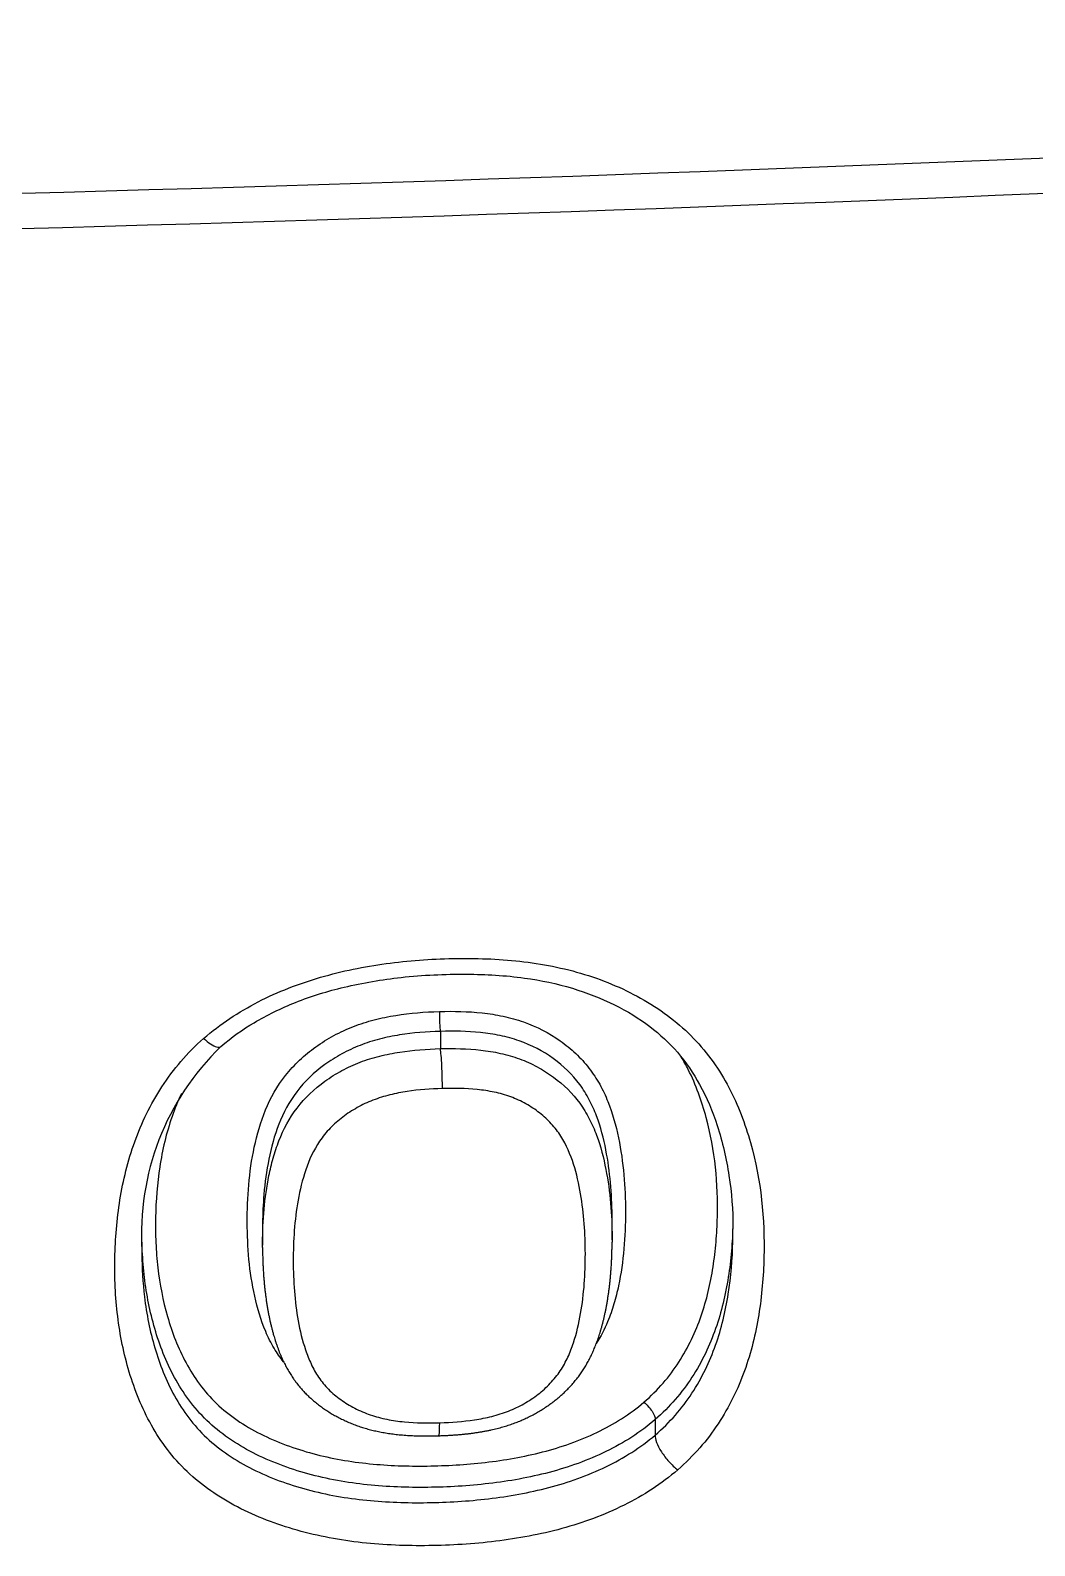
# Model space of a CAD drawing. Header units: millimetres. Extents: x 169 to 4368, y -1049 to 1924.
# Drawn here: x 459.813 to 460.161, y 1017.739 to 1018.264 of the extents above; entities that cross this region are included whole.
import ezdxf

# ---------------------------------------------------------------- set-up
doc = ezdxf.new("R2010")
doc.units = ezdxf.units.MM

msp = doc.modelspace()

# ---------------------------------------------------------------- linework, layer by layer
for p, q in [((459.95486, 1017.91719), (459.95486, 1017.91119)), ((459.8932, 1017.84904), (459.8932, 1017.84306)), ((460.0144, 1017.8455), (460.0144, 1017.85178)), ((460.0144, 1017.84492), (460.0144, 1017.84534)), ((460.02934, 1017.78261), (460.02935, 1017.77724))]:
    msp.add_line(p, q)
for centre, radius, start, end in [((459.11758, 1043.44596), 25.24771, 269.867213, 274.142402), ((459.12554, 1043.19804), 25.0119, 269.847726, 274.160602), ((459.94171, 1017.84693), 0.09051, 134.1202, 183.6094)]:
    msp.add_arc(centre, radius, start, end)
for centre, major_axis, ratio, start_param, end_param in [((459.95485, 1017.92172), (-0.00015, 0.005), 0.06264, 1.080068, 2.704336), ((459.95486, 1017.90212), (0.0003, -0.01), 0.062469, 1.072911, 2.704355)]:
    msp.add_ellipse(centre, major_axis=major_axis, ratio=ratio, start_param=start_param, end_param=end_param)
for points, knots in [([(459.87274, 1017.91476), (459.87562, 1017.91724), (459.87868, 1017.91954), (459.88502, 1017.92376), (459.8916, 1017.92761), (459.89862, 1017.93076), (459.90584, 1017.93359), (459.90957, 1017.93485), (459.9208, 1017.93811), (459.92839, 1017.93964), (459.94369, 1017.94172), (459.95141, 1017.94227), (459.96308, 1017.9425), (459.96699, 1017.94248), (459.97474, 1017.94219), (459.97858, 1017.94191), (459.99003, 1017.94064), (459.99755, 1017.93919), (460.01218, 1017.93468), (460.01908, 1017.93173), (460.02871, 1017.92614), (460.03181, 1017.92408), (460.03754, 1017.91967), (460.04021, 1017.9173), (460.04512, 1017.91222), (460.04736, 1017.90951), (460.05145, 1017.90376), (460.05327, 1017.90076), (460.05811, 1017.89159), (460.06053, 1017.88519), (460.06611, 1017.86544), (460.06737, 1017.85217), (460.06695, 1017.83556), (460.06678, 1017.83224), (460.06619, 1017.8256), (460.06579, 1017.82226), (460.06417, 1017.81233), (460.06258, 1017.80584), (460.05915, 1017.79636), (460.05784, 1017.79323), (460.05479, 1017.78708), (460.05306, 1017.78405), (460.04731, 1017.77537), (460.0427, 1017.77002), (460.03716, 1017.76519)], [0, 0, 0, 0, 0.03125, 0.03125, 0.0625, 0.09375, 0.09375, 0.125, 0.125, 0.1875, 0.1875, 0.25, 0.25, 0.28125, 0.28125, 0.3125, 0.3125, 0.375, 0.375, 0.4375, 0.4375, 0.46875, 0.46875, 0.5, 0.5, 0.53125, 0.53125, 0.5625, 0.5625, 0.625, 0.625, 0.75, 0.75, 0.78125, 0.78125, 0.8125, 0.8125, 0.875, 0.875, 0.90625, 0.90625, 0.9375, 0.9375, 1, 1, 1, 1]), ([(459.87868, 1017.91189), (459.88262, 1017.91526), (459.8902, 1017.92057), (459.90505, 1017.92789), (459.92208, 1017.93305), (459.94214, 1017.93641), (459.9631, 1017.93737), (459.98316, 1017.93628), (460.00051, 1017.93261), (460.01523, 1017.92688), (460.02763, 1017.91929), (460.03769, 1017.91001), (460.04554, 1017.89821), (460.05154, 1017.88408), (460.05543, 1017.86653), (460.05628, 1017.85552), (460.05631, 1017.8487)], [0, 0, 0, 0, 0.05895, 0.1231, 0.193568, 0.272923, 0.362988, 0.443478, 0.51235, 0.577084, 0.63851, 0.69638, 0.758181, 0.83007, 0.912755, 1, 1, 1, 1]), ([(459.9005, 1017.80264), (459.8993, 1017.80413), (459.89821, 1017.8057), (459.89611, 1017.80921), (459.89514, 1017.81114), (459.8926, 1017.81706), (459.8914, 1017.82117), (459.88861, 1017.83381), (459.88792, 1017.84235), (459.88787, 1017.85528), (459.88802, 1017.85961), (459.88879, 1017.86832), (459.88942, 1017.87273), (459.89126, 1017.88143), (459.89248, 1017.88574), (459.89599, 1017.89419), (459.89824, 1017.89821), (459.90264, 1017.90377), (459.90428, 1017.90555), (459.90779, 1017.90885), (459.90967, 1017.91038), (459.91364, 1017.91323), (459.91575, 1017.91454), (459.92015, 1017.91692), (459.92242, 1017.91797), (459.92708, 1017.91978), (459.92948, 1017.92054), (459.93438, 1017.92182), (459.93689, 1017.92233), (459.94439, 1017.92353), (459.94944, 1017.92391), (459.95451, 1017.92407)], [0, 0, 0, 0, 0.036243, 0.036243, 0.078146, 0.078146, 0.16195, 0.16195, 0.32956, 0.32956, 0.413365, 0.413365, 0.49717, 0.49717, 0.580975, 0.580975, 0.66478, 0.66478, 0.706683, 0.706683, 0.748585, 0.748585, 0.790488, 0.790488, 0.83239, 0.83239, 0.874293, 0.874293, 0.916195, 0.916195, 1, 1, 1, 1]), ([(459.95451, 1017.92407), (459.95951, 1017.92422), (459.96447, 1017.92411), (459.97179, 1017.92332), (459.97421, 1017.92294), (459.979, 1017.92192), (459.98138, 1017.92127), (459.9883, 1017.91883), (459.99253, 1017.91664), (459.99832, 1017.91256), (460.00014, 1017.91107), (460.00347, 1017.90792), (460.005, 1017.90624), (460.00777, 1017.90267), (460.00902, 1017.90077), (460.01118, 1017.89688), (460.01212, 1017.89489), (460.01456, 1017.8888), (460.01572, 1017.88456), (460.01836, 1017.87177), (460.01901, 1017.8632), (460.01904, 1017.85034), (460.01888, 1017.84606), (460.01812, 1017.83748), (460.01751, 1017.8332), (460.01618, 1017.82688), (460.01566, 1017.82478), (460.01442, 1017.82062), (460.0137, 1017.81855), (460.01177, 1017.81392), (460.01048, 1017.81139), (460.00893, 1017.80895)], [0, 0, 0, 0, 0.085868, 0.085868, 0.128801, 0.128801, 0.171735, 0.171735, 0.257603, 0.257603, 0.300537, 0.300537, 0.34347, 0.34347, 0.386404, 0.386404, 0.429338, 0.429338, 0.515206, 0.515206, 0.686941, 0.686941, 0.772808, 0.772808, 0.858676, 0.858676, 0.90161, 0.90161, 0.944544, 0.944544, 1, 1, 1, 1]), ([(459.95486, 1017.91719), (459.95011, 1017.91704), (459.94539, 1017.91668), (459.93839, 1017.91557), (459.93607, 1017.9151), (459.93146, 1017.91391), (459.92919, 1017.91318), (459.92481, 1017.91148), (459.9227, 1017.91049), (459.91861, 1017.90826), (459.91662, 1017.907), (459.91105, 1017.90294), (459.90779, 1017.89982), (459.9024, 1017.89274), (459.9004, 1017.88893), (459.89729, 1017.88099), (459.89621, 1017.87694), (459.89457, 1017.86883), (459.89401, 1017.86476), (459.89338, 1017.8573), (459.89324, 1017.85391), (459.8932, 1017.85053)], [0, 0, 0, 0, 0.127731, 0.127731, 0.191596, 0.191596, 0.255462, 0.255462, 0.319327, 0.319327, 0.383193, 0.383193, 0.510924, 0.510924, 0.638654, 0.638654, 0.766385, 0.766385, 0.894116, 0.894116, 1, 1, 1, 1]), ([(460.01439, 1017.85338), (460.01432, 1017.86096), (460.01372, 1017.86853), (460.01146, 1017.88006), (460.01044, 1017.88404), (460.00828, 1017.88977), (460.00745, 1017.89164), (460.00553, 1017.8953), (460.00442, 1017.8971), (460.00066, 1017.90217), (459.99759, 1017.90516), (459.99043, 1017.91032), (459.9865, 1017.91238), (459.98003, 1017.91465), (459.97779, 1017.91526), (459.97331, 1017.9162), (459.97104, 1017.91654), (459.96419, 1017.91725), (459.95954, 1017.91733), (459.95486, 1017.91719)], [0, 0, 0, 0, 0.239558, 0.239558, 0.366298, 0.366298, 0.429668, 0.429668, 0.493039, 0.493039, 0.619779, 0.619779, 0.746519, 0.746519, 0.809889, 0.809889, 0.87326, 0.87326, 1, 1, 1, 1]), ([(460.03716, 1017.76519), (460.03156, 1017.76037), (460.02533, 1017.75632), (460.01513, 1017.75124), (460.01157, 1017.7497), (460.00433, 1017.747), (460.00066, 1017.74583), (459.98948, 1017.74278), (459.98182, 1017.74136), (459.96626, 1017.73946), (459.95851, 1017.739), (459.94309, 1017.73881), (459.9354, 1017.7391), (459.92013, 1017.74077), (459.91248, 1017.74219), (459.9016, 1017.74525), (459.89806, 1017.74643), (459.89114, 1017.74912), (459.88774, 1017.75065), (459.87799, 1017.75573), (459.87213, 1017.75975), (459.86456, 1017.76697), (459.86225, 1017.76957), (459.85814, 1017.77496), (459.85631, 1017.77778), (459.85303, 1017.78361), (459.85158, 1017.78665), (459.84903, 1017.79281), (459.84575, 1017.80217), (459.84378, 1017.81188), (459.84256, 1017.82178), (459.84229, 1017.82513), (459.84197, 1017.83184), (459.84193, 1017.8352), (459.84213, 1017.84528), (459.84267, 1017.85202), (459.8443, 1017.86214), (459.84499, 1017.86551), (459.84669, 1017.87225), (459.8477, 1017.8756), (459.85125, 1017.88548), (459.85432, 1017.89186), (459.8623, 1017.90409), (459.86709, 1017.90972), (459.87274, 1017.91476)], [0, 0, 0, 0, 0.0625, 0.0625, 0.09375, 0.09375, 0.125, 0.125, 0.1875, 0.1875, 0.25, 0.25, 0.3125, 0.3125, 0.375, 0.375, 0.40625, 0.40625, 0.4375, 0.4375, 0.5, 0.5, 0.53125, 0.53125, 0.5625, 0.5625, 0.59375, 0.59375, 0.625, 0.6875, 0.6875, 0.71875, 0.71875, 0.75, 0.75, 0.8125, 0.8125, 0.84375, 0.84375, 0.875, 0.875, 0.9375, 0.9375, 1, 1, 1, 1]), ([(459.87274, 1017.91476), (459.87445, 1017.91323), (459.87609, 1017.91214), (459.87782, 1017.91162), (459.87827, 1017.91163), (459.87861, 1017.91184), (459.87865, 1017.91186), (459.87868, 1017.91189)], [0, 0, 0, 0, 0.6404723, 0.6404723, 0.9607084, 0.9607084, 1, 1, 1, 1]), ([(459.8932, 1017.84386), (459.89324, 1017.85164), (459.89385, 1017.85943), (459.89583, 1017.86919), (459.89631, 1017.87121), (459.89745, 1017.87525), (459.89811, 1017.87727), (459.90046, 1017.88324), (459.90248, 1017.88707), (459.90788, 1017.89414), (459.91113, 1017.89722), (459.9167, 1017.90126), (459.91868, 1017.9025), (459.92276, 1017.90469), (459.92487, 1017.90566), (459.92925, 1017.90734), (459.93153, 1017.90804), (459.93612, 1017.9092), (459.93843, 1017.90965), (459.94542, 1017.91072), (459.95012, 1017.91105), (459.95486, 1017.91119)], [0, 0, 0, 0, 0.2412873, 0.2412873, 0.3045133, 0.3045133, 0.3677394, 0.3677394, 0.4941915, 0.4941915, 0.6206436, 0.6206436, 0.6838697, 0.6838697, 0.7470958, 0.7470958, 0.8103218, 0.8103218, 0.8735479, 0.8735479, 1, 1, 1, 1]), ([(459.95486, 1017.91119), (459.95955, 1017.91131), (459.96423, 1017.91121), (459.97113, 1017.91043), (459.97341, 1017.91007), (459.97792, 1017.90907), (459.98016, 1017.90843), (459.98443, 1017.90687), (459.98647, 1017.90595), (459.99041, 1017.90383), (459.99231, 1017.90263), (459.99763, 1017.89871), (460.00067, 1017.89569), (460.00442, 1017.89054), (460.00552, 1017.88872), (460.00745, 1017.88502), (460.00827, 1017.88312), (460.01044, 1017.87732), (460.01146, 1017.87332), (460.01376, 1017.86154), (460.01436, 1017.85368), (460.0144, 1017.84579)], [0, 0, 0, 0, 0.1257235, 0.1257235, 0.1885852, 0.1885852, 0.251447, 0.251447, 0.3143087, 0.3143087, 0.3771705, 0.3771705, 0.502894, 0.502894, 0.5657557, 0.5657557, 0.6286174, 0.6286174, 0.7543409, 0.7543409, 1, 1, 1, 1]), ([(460.02544, 1017.78861), (460.03029, 1017.7928), (460.03427, 1017.79747), (460.03918, 1017.80507), (460.04065, 1017.80772), (460.04322, 1017.8131), (460.04433, 1017.81583), (460.04719, 1017.82412), (460.04851, 1017.82977), (460.04985, 1017.83839), (460.05018, 1017.84129), (460.05067, 1017.84707), (460.05082, 1017.84996), (460.05116, 1017.86439), (460.05013, 1017.8759), (460.04628, 1017.89014), (460.04538, 1017.89299), (460.04331, 1017.89856), (460.04213, 1017.90129), (460.04003, 1017.90545), (460.03922, 1017.90692), (460.03836, 1017.90836)], [0, 0, 0, 0, 0.137398, 0.137398, 0.206097, 0.206097, 0.274797, 0.274797, 0.412195, 0.412195, 0.480894, 0.480894, 0.549593, 0.549593, 0.82439, 0.82439, 0.893089, 0.893089, 0.961788, 0.961788, 1, 1, 1, 1]), ([(459.95555, 1017.89737), (459.95146, 1017.89724), (459.94739, 1017.89696), (459.94134, 1017.89604), (459.93934, 1017.89566), (459.93536, 1017.89467), (459.93339, 1017.89406), (459.9296, 1017.89259), (459.92778, 1017.89173), (459.92428, 1017.88978), (459.92258, 1017.88867), (459.91943, 1017.88628), (459.91797, 1017.88499), (459.91529, 1017.88221), (459.91407, 1017.88071), (459.91087, 1017.87599), (459.90934, 1017.8726), (459.90698, 1017.86566), (459.90617, 1017.86217), (459.90427, 1017.85167), (459.90382, 1017.84463), (459.90385, 1017.83056), (459.90433, 1017.82363), (459.90619, 1017.81344), (459.90698, 1017.81007), (459.90865, 1017.80511), (459.9093, 1017.80347), (459.9108, 1017.8003), (459.91165, 1017.79876), (459.91364, 1017.79582), (459.9148, 1017.79441), (459.91739, 1017.7918), (459.9188, 1017.79061), (459.92184, 1017.78844), (459.92345, 1017.78745), (459.9269, 1017.78568), (459.92871, 1017.78491), (459.93243, 1017.78362), (459.93436, 1017.78311), (459.93831, 1017.78231), (459.94034, 1017.78202), (459.94642, 1017.78143), (459.95051, 1017.78138), (459.95463, 1017.78151)], [0, 0, 0, 0, 0.0625, 0.0625, 0.09375, 0.09375, 0.125, 0.125, 0.15625, 0.15625, 0.1875, 0.1875, 0.21875, 0.21875, 0.25, 0.25, 0.3125, 0.3125, 0.375, 0.375, 0.5, 0.5, 0.625, 0.625, 0.6875, 0.6875, 0.71875, 0.71875, 0.75, 0.75, 0.78125, 0.78125, 0.8125, 0.8125, 0.84375, 0.84375, 0.875, 0.875, 0.90625, 0.90625, 0.9375, 0.9375, 1, 1, 1, 1]), ([(459.95463, 1017.78151), (459.9587, 1017.78163), (459.96274, 1017.78192), (459.96874, 1017.78284), (459.97072, 1017.78323), (459.97467, 1017.78422), (459.97661, 1017.78483), (459.98033, 1017.78629), (459.98212, 1017.78714), (459.98556, 1017.78909), (459.98721, 1017.79019), (459.99025, 1017.79254), (459.99166, 1017.79381), (459.99425, 1017.79654), (459.99543, 1017.79802), (459.99745, 1017.80106), (459.99831, 1017.80264), (459.99982, 1017.80589), (460.00046, 1017.80756), (460.00213, 1017.81259), (460.0029, 1017.81598), (460.00469, 1017.8262), (460.00513, 1017.83314), (460.00511, 1017.84705), (460.00467, 1017.85399), (460.00288, 1017.8643), (460.00212, 1017.86774), (459.99995, 1017.87449), (459.99857, 1017.87776), (459.99566, 1017.88236), (459.99455, 1017.88381), (459.99208, 1017.8865), (459.99073, 1017.88775), (459.98779, 1017.89007), (459.98618, 1017.89113), (459.98283, 1017.893), (459.98108, 1017.89381), (459.97741, 1017.89516), (459.97548, 1017.8957), (459.97158, 1017.89652), (459.96961, 1017.89681), (459.96365, 1017.89743), (459.95961, 1017.89749), (459.95555, 1017.89737)], [0, 0, 0, 0, 0.0625, 0.0625, 0.09375, 0.09375, 0.125, 0.125, 0.15625, 0.15625, 0.1875, 0.1875, 0.21875, 0.21875, 0.25, 0.25, 0.28125, 0.28125, 0.3125, 0.3125, 0.375, 0.375, 0.5, 0.5, 0.625, 0.625, 0.6875, 0.6875, 0.75, 0.75, 0.78125, 0.78125, 0.8125, 0.8125, 0.84375, 0.84375, 0.875, 0.875, 0.90625, 0.90625, 0.9375, 0.9375, 1, 1, 1, 1]), ([(459.86505, 1017.89567), (459.86382, 1017.89304), (459.86275, 1017.89036), (459.85984, 1017.88193), (459.85846, 1017.87602), (459.85666, 1017.86432), (459.85621, 1017.85848), (459.85605, 1017.84974), (459.85608, 1017.84683), (459.85633, 1017.84101), (459.85656, 1017.8381), (459.85756, 1017.82949), (459.85866, 1017.82386), (459.86103, 1017.8156), (459.86194, 1017.81288), (459.86406, 1017.80751), (459.86528, 1017.80485), (459.86805, 1017.79973), (459.86959, 1017.79726), (459.8731, 1017.79253), (459.87508, 1017.79025), (459.88164, 1017.78395), (459.8868, 1017.78051), (459.89824, 1017.77474), (459.90432, 1017.77252), (459.91386, 1017.76997), (459.91712, 1017.76925), (459.92369, 1017.76809), (459.92698, 1017.76765), (459.9369, 1017.76664), (459.94356, 1017.76642), (459.95693, 1017.7666), (459.96365, 1017.76698), (459.97715, 1017.76854), (459.98379, 1017.76971), (459.99352, 1017.77222), (459.99673, 1017.77319), (460.00305, 1017.77544), (460.00617, 1017.77672), (460.01509, 1017.781), (460.02055, 1017.78445), (460.02544, 1017.78861)], [0, 0, 0, 0, 0.032793, 0.032793, 0.101879, 0.101879, 0.170965, 0.170965, 0.205509, 0.205509, 0.240052, 0.240052, 0.309138, 0.309138, 0.343681, 0.343681, 0.378224, 0.378224, 0.412767, 0.412767, 0.44731, 0.44731, 0.516397, 0.516397, 0.585483, 0.585483, 0.620026, 0.620026, 0.654569, 0.654569, 0.723655, 0.723655, 0.792741, 0.792741, 0.861828, 0.861828, 0.896371, 0.896371, 0.930914, 0.930914, 1, 1, 1, 1]), ([(460.0144, 1017.85178), (460.0144, 1017.85187), (460.0144, 1017.85196), (460.0144, 1017.8525), (460.0144, 1017.85294), (460.01439, 1017.85338)], [0, 0, 0, 0, 0.175263, 0.175263, 1, 1, 1, 1]), ([(460.05628, 1017.851), (460.05628, 1017.85073), (460.05627, 1017.85046), (460.05619, 1017.84716), (460.05604, 1017.84412), (460.05552, 1017.83804), (460.05516, 1017.83499), (460.05373, 1017.82592), (460.05233, 1017.81997), (460.04927, 1017.81126), (460.0481, 1017.80839), (460.04537, 1017.80272), (460.04381, 1017.79994), (460.03862, 1017.79195), (460.03442, 1017.78704), (460.02934, 1017.78261)], [0, 0, 0, 0, 0.010899, 0.010899, 0.134537, 0.134537, 0.258174, 0.258174, 0.50545, 0.50545, 0.629087, 0.629087, 0.752725, 0.752725, 1, 1, 1, 1]), ([(460.02934, 1017.78261), (460.02422, 1017.77821), (460.0185, 1017.77456), (460.00917, 1017.77001), (460.00591, 1017.76864), (459.99929, 1017.76624), (459.99593, 1017.7652), (459.98572, 1017.76251), (459.97876, 1017.76126), (459.96459, 1017.7596), (459.95752, 1017.75919), (459.94347, 1017.75902), (459.93647, 1017.75927), (459.92606, 1017.76036), (459.9226, 1017.76085), (459.9157, 1017.76211), (459.91228, 1017.76289), (459.90228, 1017.76563), (459.8959, 1017.76802), (459.88391, 1017.77419), (459.87851, 1017.77786), (459.87159, 1017.78453), (459.8695, 1017.78693), (459.86578, 1017.79193), (459.86414, 1017.79453), (459.8612, 1017.79993), (459.8599, 1017.80273), (459.85764, 1017.80838), (459.85667, 1017.81125), (459.85414, 1017.81994), (459.85297, 1017.82586), (459.8519, 1017.83492), (459.85165, 1017.83798), (459.85147, 1017.84208), (459.85144, 1017.84312), (459.85141, 1017.84416)], [0, 0, 0, 0, 0.085692, 0.085692, 0.128538, 0.128538, 0.171384, 0.171384, 0.257076, 0.257076, 0.342768, 0.342768, 0.42846, 0.42846, 0.471306, 0.471306, 0.514152, 0.514152, 0.599844, 0.599844, 0.685536, 0.685536, 0.728382, 0.728382, 0.771228, 0.771228, 0.814075, 0.814075, 0.856921, 0.856921, 0.942613, 0.942613, 0.985459, 0.985459, 1, 1, 1, 1]), ([(459.8932, 1017.84228), (459.8932, 1017.84243), (459.8932, 1017.84259), (459.8932, 1017.84311), (459.8932, 1017.84349), (459.8932, 1017.84386)], [0, 0, 0, 0, 0.291312, 0.291312, 1, 1, 1, 1]), ([(459.95427, 1017.77701), (459.95446, 1017.77702), (459.95511, 1017.77704), (459.95632, 1017.77708), (459.95778, 1017.77715), (459.9592, 1017.77724), (459.96057, 1017.77734), (459.96189, 1017.77745), (459.96318, 1017.77758), (459.96443, 1017.77771), (459.96566, 1017.77787), (459.96685, 1017.77803), (459.96803, 1017.77821), (459.96917, 1017.7784), (459.9703, 1017.7786), (459.97139, 1017.77881), (459.97246, 1017.77904), (459.9735, 1017.77927), (459.97452, 1017.77952), (459.97553, 1017.77979), (459.97651, 1017.78006), (459.97747, 1017.78034), (459.97841, 1017.78064), (459.97932, 1017.78094), (459.98021, 1017.78126), (459.98109, 1017.78159), (459.98196, 1017.78193), (459.98282, 1017.78228), (459.98367, 1017.78265), (459.98452, 1017.78304), (459.98535, 1017.78344), (459.98618, 1017.78385), (459.98699, 1017.78427), (459.9878, 1017.78471), (459.98859, 1017.78516), (459.98938, 1017.78563), (459.99017, 1017.78611), (459.99094, 1017.78661), (459.99171, 1017.78712), (459.99247, 1017.78764), (459.99321, 1017.78817), (459.99395, 1017.78872), (459.99467, 1017.78928), (459.99537, 1017.78985), (459.99606, 1017.79043), (459.99674, 1017.79102), (459.99741, 1017.79163), (459.99806, 1017.79224), (459.9987, 1017.79286), (459.99932, 1017.7935), (459.99993, 1017.79414), (460.00051, 1017.79479), (460.00109, 1017.79544), (460.00164, 1017.79611), (460.00218, 1017.79678), (460.0027, 1017.79745), (460.0032, 1017.79813), (460.00368, 1017.79881), (460.00414, 1017.7995), (460.0046, 1017.8002), (460.00504, 1017.80092), (460.00547, 1017.80165), (460.0059, 1017.80239), (460.00631, 1017.80315), (460.00671, 1017.80392), (460.0071, 1017.80471), (460.00748, 1017.80552), (460.00786, 1017.80635), (460.00822, 1017.8072), (460.00858, 1017.80806), (460.00892, 1017.80894), (460.00926, 1017.80985), (460.00959, 1017.81077), (460.0099, 1017.81172), (460.01021, 1017.81268), (460.01051, 1017.81367), (460.0108, 1017.81469), (460.01108, 1017.81573), (460.01135, 1017.81681), (460.01162, 1017.81792), (460.01187, 1017.81905), (460.01212, 1017.82022), (460.01236, 1017.82143), (460.01259, 1017.8227), (460.01282, 1017.82401), (460.01303, 1017.82535), (460.01323, 1017.82671), (460.01341, 1017.82808), (460.01358, 1017.82948), (460.01373, 1017.83089), (460.01387, 1017.83232), (460.01399, 1017.83377), (460.0141, 1017.83525), (460.01419, 1017.83675), (460.01426, 1017.83828), (460.01432, 1017.83985), (460.01436, 1017.84143), (460.01439, 1017.8429), (460.01439, 1017.84374), (460.01439, 1017.84414)], [0, 0, 0, 0, 0.004818, 0.018801, 0.032192, 0.045069, 0.057509, 0.069574, 0.081312, 0.092761, 0.103954, 0.114918, 0.125676, 0.13631, 0.146624, 0.156736, 0.16666, 0.176407, 0.185987, 0.195411, 0.204686, 0.213821, 0.222865, 0.231574, 0.2402, 0.248796, 0.257368, 0.265918, 0.27445, 0.282968, 0.291475, 0.299976, 0.308473, 0.316956, 0.325405, 0.33393, 0.342482, 0.351056, 0.359646, 0.368245, 0.376845, 0.385437, 0.394015, 0.40257, 0.411084, 0.419522, 0.428051, 0.436551, 0.44502, 0.453456, 0.461858, 0.470224, 0.478554, 0.486846, 0.495099, 0.503306, 0.511348, 0.519362, 0.527428, 0.535552, 0.543744, 0.552011, 0.560365, 0.568816, 0.577374, 0.586053, 0.594866, 0.603862, 0.613069, 0.622365, 0.631829, 0.64147, 0.651298, 0.661325, 0.671561, 0.682022, 0.692717, 0.703592, 0.714981, 0.726617, 0.738538, 0.750784, 0.763404, 0.776507, 0.790536, 0.804523, 0.818667, 0.832976, 0.847464, 0.862146, 0.877027, 0.892105, 0.907442, 0.923054, 0.938959, 0.955175, 0.971725, 0.988634, 1, 1, 1, 1]), ([(460.0144, 1017.84579), (460.0144, 1017.8456), (460.0144, 1017.84542), (460.0144, 1017.84487), (460.0144, 1017.84451), (460.0144, 1017.84415)], [0, 0, 0, 0, 0.341269, 0.341269, 1, 1, 1, 1]), ([(460.02935, 1017.77724), (460.03443, 1017.78161), (460.03862, 1017.78647), (460.04382, 1017.79438), (460.04538, 1017.79714), (460.0481, 1017.80273), (460.04927, 1017.80557), (460.05232, 1017.8142), (460.05373, 1017.82011), (460.05564, 1017.83216), (460.05612, 1017.83822), (460.05629, 1017.84526), (460.0563, 1017.84626), (460.05631, 1017.84725)], [0, 0, 0, 0, 0.240143, 0.240143, 0.360215, 0.360215, 0.480286, 0.480286, 0.72043, 0.72043, 0.960573, 0.960573, 1, 1, 1, 1]), ([(459.85138, 1017.83995), (459.8514, 1017.83498), (459.85168, 1017.83001), (459.85298, 1017.81913), (459.85415, 1017.81325), (459.85668, 1017.80464), (459.85765, 1017.80181), (459.85991, 1017.79623), (459.86121, 1017.79347), (459.86414, 1017.78818), (459.86578, 1017.78563), (459.86948, 1017.78077), (459.87155, 1017.77844), (459.87843, 1017.77197), (459.8838, 1017.76842), (459.89273, 1017.76394), (459.89583, 1017.7626), (459.90216, 1017.76025), (459.90541, 1017.75922), (459.91536, 1017.75656), (459.92235, 1017.75535), (459.93628, 1017.75394), (459.94328, 1017.75371), (459.95735, 1017.75391), (459.96442, 1017.75432), (459.97861, 1017.756), (459.98562, 1017.75726), (459.99584, 1017.75995), (459.99921, 1017.76098), (460.00584, 1017.76337), (460.00911, 1017.76474), (460.01849, 1017.76927), (460.02422, 1017.7729), (460.02935, 1017.77724)], [0, 0, 0, 0, 0.068795, 0.068795, 0.15345, 0.15345, 0.195778, 0.195778, 0.238105, 0.238105, 0.280433, 0.280433, 0.32276, 0.32276, 0.407415, 0.407415, 0.449743, 0.449743, 0.49207, 0.49207, 0.576725, 0.576725, 0.66138, 0.66138, 0.746035, 0.746035, 0.83069, 0.83069, 0.873018, 0.873018, 0.915345, 0.915345, 1, 1, 1, 1]), ([(459.8932, 1017.84227), (459.8932, 1017.84171), (459.89321, 1017.84071), (459.89324, 1017.83905), (459.89329, 1017.83738), (459.89336, 1017.83575), (459.89345, 1017.83415), (459.89355, 1017.83259), (459.89367, 1017.83106), (459.8938, 1017.82957), (459.89395, 1017.82809), (459.89412, 1017.82665), (459.8943, 1017.82522), (459.8945, 1017.82381), (459.89472, 1017.82241), (459.89494, 1017.82105), (459.89519, 1017.81972), (459.89544, 1017.81842), (459.89571, 1017.81714), (459.89599, 1017.81589), (459.89629, 1017.81467), (459.8966, 1017.81346), (459.89689, 1017.81238), (459.89718, 1017.81139), (459.89746, 1017.81045), (459.89777, 1017.80947), (459.89812, 1017.80845), (459.89847, 1017.80746), (459.89883, 1017.8065), (459.8992, 1017.80557), (459.89958, 1017.80466), (459.89997, 1017.80378), (459.90037, 1017.80292), (459.90078, 1017.80208), (459.9012, 1017.80126), (459.90162, 1017.80047), (459.90206, 1017.7997), (459.9025, 1017.79894), (459.90296, 1017.7982), (459.90343, 1017.79748), (459.90386, 1017.79684), (459.90428, 1017.79625), (459.90467, 1017.79572), (459.9051, 1017.79514), (459.90558, 1017.79453), (459.90611, 1017.7939), (459.90665, 1017.79327), (459.90721, 1017.79265), (459.90778, 1017.79204), (459.90837, 1017.79143), (459.90898, 1017.79084), (459.9096, 1017.79026), (459.91023, 1017.78969), (459.91087, 1017.78913), (459.91153, 1017.78858), (459.9122, 1017.78804), (459.9129, 1017.78751), (459.91361, 1017.78698), (459.91434, 1017.78647), (459.91508, 1017.78597), (459.91583, 1017.78548), (459.91659, 1017.785), (459.91737, 1017.78453), (459.91817, 1017.78407), (459.91897, 1017.78363), (459.91979, 1017.7832), (459.92061, 1017.78278), (459.92144, 1017.78239), (459.92228, 1017.782), (459.92313, 1017.78163), (459.92399, 1017.78127), (459.92485, 1017.78093), (459.92572, 1017.7806), (459.92659, 1017.7803), (459.92747, 1017.78), (459.92835, 1017.77973), (459.92923, 1017.77946), (459.93013, 1017.77922), (459.93105, 1017.77898), (459.93198, 1017.77876), (459.93293, 1017.77854), (459.93389, 1017.77835), (459.93487, 1017.77816), (459.93587, 1017.77799), (459.93689, 1017.77783), (459.93792, 1017.77768), (459.93897, 1017.77755), (459.94005, 1017.77742), (459.94116, 1017.77732), (459.94228, 1017.77722), (459.94343, 1017.77714), (459.9446, 1017.77707), (459.94579, 1017.77702), (459.94701, 1017.77698), (459.94826, 1017.77695), (459.94955, 1017.77694), (459.95087, 1017.77694), (459.95223, 1017.77696), (459.9534, 1017.77698), (459.95404, 1017.777), (459.95427, 1017.77701)], [0, 0, 0, 0, 0.015467, 0.032995, 0.050084, 0.066766, 0.083079, 0.099054, 0.11472, 0.130102, 0.145221, 0.160049, 0.174621, 0.189434, 0.203868, 0.21796, 0.231745, 0.245254, 0.258514, 0.271548, 0.284377, 0.29702, 0.309492, 0.318723, 0.328093, 0.339166, 0.349958, 0.360468, 0.370718, 0.380727, 0.390513, 0.400081, 0.409568, 0.418751, 0.427754, 0.436595, 0.445293, 0.453863, 0.462318, 0.470671, 0.478933, 0.485, 0.491459, 0.498068, 0.505924, 0.513834, 0.5218, 0.529812, 0.537864, 0.545944, 0.554045, 0.562156, 0.570264, 0.578359, 0.586362, 0.594624, 0.602958, 0.611311, 0.619687, 0.628088, 0.63652, 0.644985, 0.653487, 0.662031, 0.67062, 0.67929, 0.687732, 0.696305, 0.70488, 0.713449, 0.722006, 0.730545, 0.739059, 0.747544, 0.755993, 0.764402, 0.772761, 0.781258, 0.789854, 0.798553, 0.80736, 0.816279, 0.825314, 0.83447, 0.843752, 0.853161, 0.862661, 0.872502, 0.88248, 0.892612, 0.902914, 0.913404, 0.924103, 0.935034, 0.946227, 0.957713, 0.969534, 0.981739, 0.994391, 1, 1, 1, 1]), ([(460.02544, 1017.78861), (460.02646, 1017.7878), (460.02752, 1017.78663), (460.029, 1017.78436), (460.0294, 1017.78327), (460.02934, 1017.78261)], [0, 0, 0, 0, 0.5, 0.5, 1, 1, 1, 1]), ([(459.95427, 1017.77702), (459.95432, 1017.77702), (459.95437, 1017.77714), (459.95454, 1017.77804), (459.95461, 1017.77953), (459.95463, 1017.78151)], [0, 0, 0, 0, 0.278509, 0.278509, 1, 1, 1, 1]), ([(460.02935, 1017.77724), (460.02928, 1017.77657), (460.02944, 1017.77569), (460.03019, 1017.77369), (460.03077, 1017.77257), (460.03225, 1017.77028), (460.03315, 1017.76912), (460.03509, 1017.76697), (460.03614, 1017.76599), (460.03716, 1017.76519)], [0, 0, 0, 0, 0.25, 0.25, 0.5, 0.5, 0.75, 0.75, 1, 1, 1, 1])]:
    msp.add_open_spline(points, degree=3, knots=knots)
for points in [[(459.8932, 1017.85053), (459.8932, 1017.85003), (459.8932, 1017.84953), (459.8932, 1017.84904)], [(460.05631, 1017.84725), (460.05631, 1017.84774), (460.05631, 1017.84822), (460.05631, 1017.84871)], [(459.85138, 1017.84124), (459.85138, 1017.84081), (459.85138, 1017.84038), (459.85138, 1017.83995)]]:
    msp.add_open_spline(points, degree=3)

doc.saveas('drawing.dxf')
